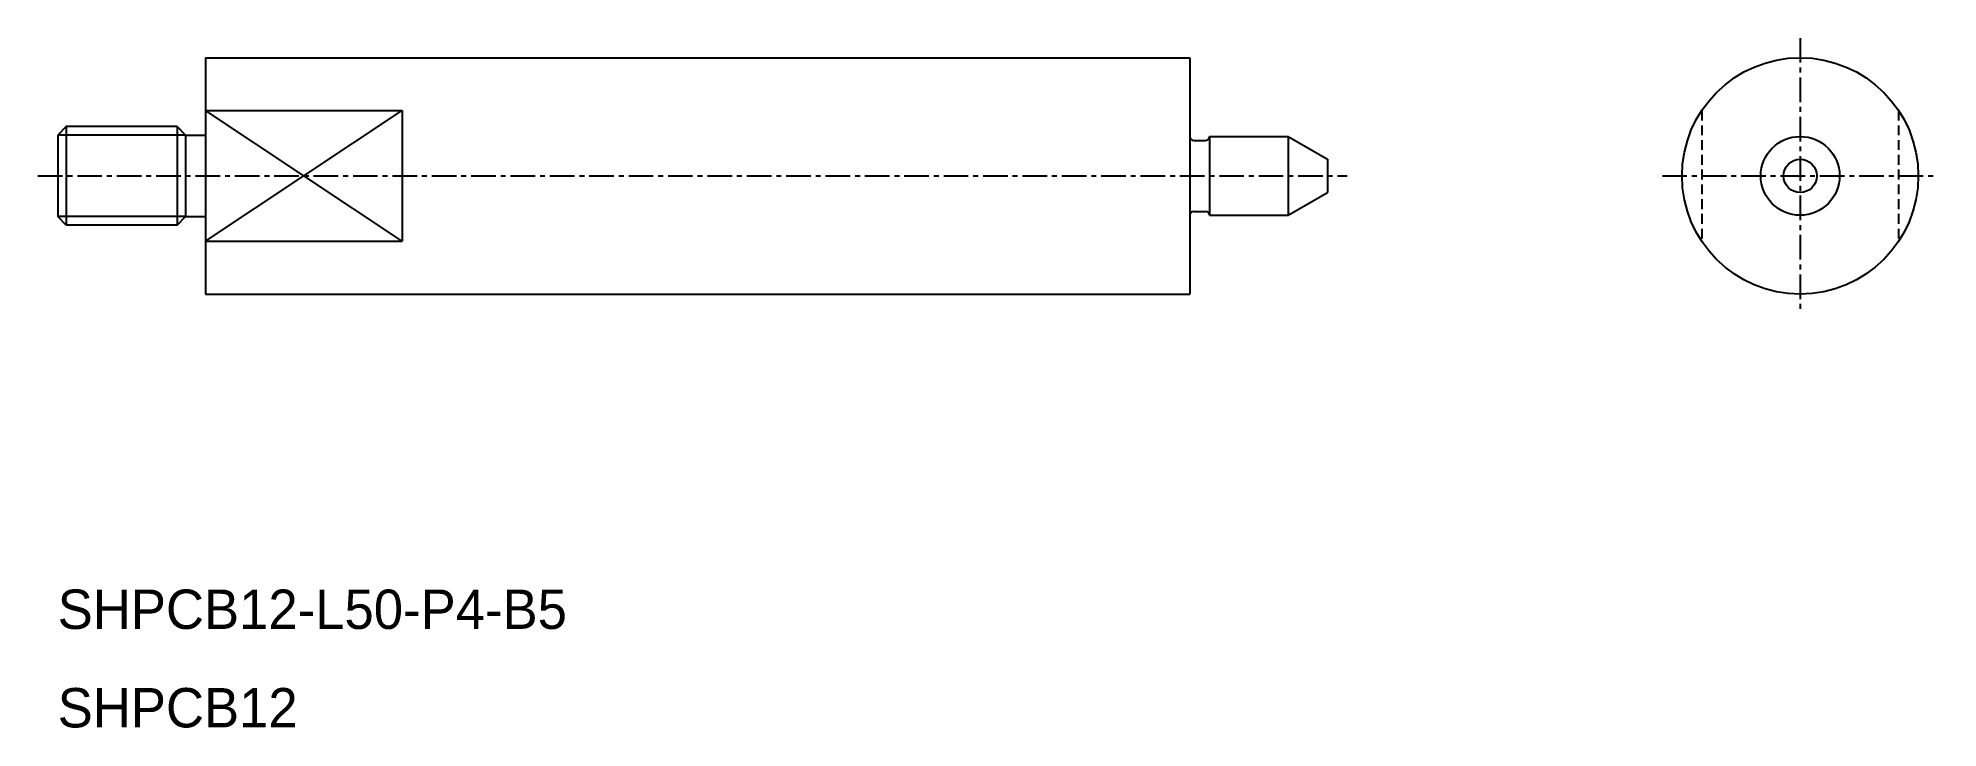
# Model space of a CAD drawing. Extents: x -958.6 to -862.1, y -747.8 to -712.7.
import ezdxf

# ---------------------------------------------------------------- set-up
doc = ezdxf.new("R2010")
doc.units = 0
doc.linetypes.add('CENTER', pattern=[2, 1.25, -0.25, 0.25, -0.25])
doc.linetypes.add('DASHED', pattern=[0.75, 0.5, -0.25])
doc.layers.get('0').update_dxf_attribs({"linetype": 'CONTINUOUS'})
doc.layers.add('CENTER', color=1, linetype='CENTER')

msp = doc.modelspace()

# ---------------------------------------------------------------- linework, layer by layer
at = {"color": 7, "linetype": 'CONTINUOUS'}
for p, q in [((-950.062, -713.731), (-900.062, -713.731)), ((-950.062, -713.731), (-950.062, -725.731)), ((-900.062, -713.731), (-900.062, -725.731)), ((-950.062, -716.414), (-940.062, -716.414)), ((-940.062, -716.414), (-940.062, -723.047)), ((-957.127, -717.231), (-957.562, -717.665)), ((-957.562, -717.664), (-957.562, -721.798)), ((-951.496, -717.231), (-957.127, -717.231)), ((-957.127, -717.231), (-957.127, -722.231)), ((-951.496, -717.231), (-951.496, -722.231)), ((-951.496, -717.231), (-951.062, -717.665)), ((-951.062, -717.664), (-951.062, -721.798)), ((-951.062, -717.665), (-950.062, -717.665)), ((-899.862, -717.931), (-899.262, -717.931)), ((-899.062, -717.731), (-899.062, -721.731)), ((-899.062, -717.731), (-899.062, -717.731)), ((-899.062, -717.731), (-895.062, -717.731)), ((-895.062, -717.731), (-893.062, -718.885)), ((-895.062, -717.731), (-895.062, -721.731)), ((-893.062, -718.885), (-893.062, -720.576)), ((-895.062, -721.731), (-893.062, -720.576)), ((-957.129, -722.231), (-957.562, -721.798)), ((-951.495, -722.231), (-951.062, -721.798)), ((-951.062, -721.798), (-950.062, -721.798)), ((-899.862, -721.531), (-899.262, -721.531)), ((-899.062, -721.731), (-899.062, -721.731)), ((-899.062, -721.731), (-895.062, -721.731)), ((-951.495, -722.231), (-957.129, -722.231)), ((-950.062, -723.047), (-940.062, -723.047)), ((-950.062, -725.731), (-900.062, -725.731))]:
    msp.add_line(p, q, dxfattribs=at)
at = {"color": 3, "linetype": 'CONTINUOUS'}
for p, q in [((-940.062, -723.047), (-950.062, -716.414)), ((-950.062, -723.047), (-940.062, -716.414)), ((-951.062, -717.665), (-957.562, -717.665)), ((-951.062, -721.798), (-957.562, -721.798))]:
    msp.add_line(p, q, dxfattribs=at)
at = {"color": 3, "linetype": 'DASHED'}
for p, q in [((-874.062, -716.414), (-874.062, -723.047)), ((-864.062, -716.414), (-864.062, -723.047))]:
    msp.add_line(p, q, dxfattribs=at)
at = {"color": 7, "linetype": 'CONTINUOUS'}
for radius in [6, 2, 0.845]:
    msp.add_circle((-869.062, -719.731), radius, dxfattribs=at)
for centre, start, end in [((-899.862, -717.731), 180, 270), ((-899.262, -717.731), 270, 0), ((-899.862, -721.731), 90, 180), ((-899.262, -721.731), 360, 90)]:
    msp.add_arc(centre, 0.2, start, end, dxfattribs=at)
at = {"layer": 'CENTER', "color": 1, "linetype": 'CENTER'}
for p, q in [((-869.062, -712.731), (-869.062, -726.731)), ((-958.562, -719.731), (-892.062, -719.731)), ((-876.062, -719.731), (-862.062, -719.731))]:
    msp.add_line(p, q, dxfattribs=at)

# ---------------------------------------------------------------- texts
at = {"color": 7, "linetype": 'CONTINUOUS'}
for s, p in [('SHPCB12-L50-P4-B5', (-957.562, -742.731)), ('SHPCB12', (-957.562, -747.731))]:
    msp.add_text(s, height=2, dxfattribs=at).set_placement(p)

doc.saveas('drawing.dxf')
